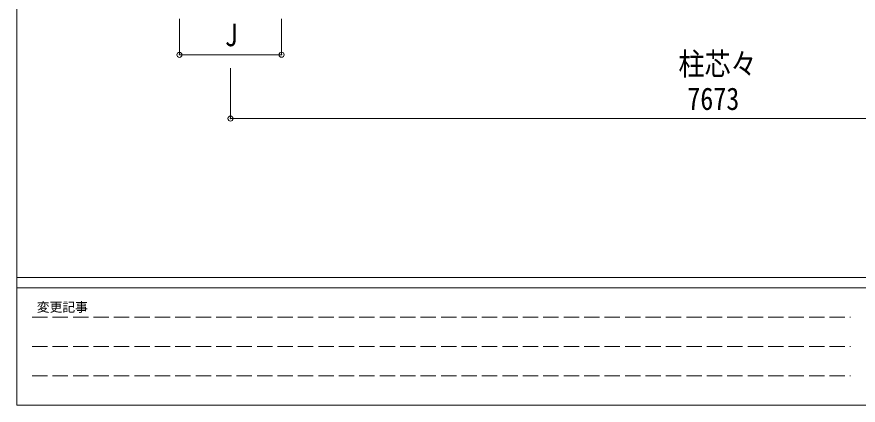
# Model space of a CAD drawing. Units: millimetres, scale not verified. Extents: x -11181 to 11305, y -7804 to 7716.
# Drawn here: x -11181 to -4596, y -7804 to -4760 of the extents above; entities that cross this region are included whole.
import ezdxf
from ezdxf.enums import TextEntityAlignment as Align

# ---------------------------------------------------------------- set-up
doc = ezdxf.new("R2010")
doc.units = ezdxf.units.MM
doc.header["$LTSCALE"] = 40
doc.header["$PDMODE"] = 32
doc.header["$PDSIZE"] = 40
doc.linetypes.add('DASHED3', pattern=[4, 3, -1])
for name, color, linetype, lineweight in [('0-6_PARTS1', 6, 'Continuous', 9), ('0-7_PARTS2', 4, 'Continuous', 9), ('F-0', 7, 'Continuous', 9)]:
    doc.layers.add(name, color=color, linetype=linetype, lineweight=lineweight)
doc.styles.add('ＭＳ ゴシック', font='')
doc.styles.get('ＭＳ ゴシック').set_extended_font_data('MS Gothic')

msp = doc.modelspace()

# ---------------------------------------------------------------- linework, layer by layer
at = {"layer": '0-7_PARTS2', "color": 6}
for p, q in [((-9908.48, -4776.35), (-9908.48, -5057.63)), ((-9108.48, -4776.35), (-9108.48, -5057.63)), ((-9908.48, -5056.63), (-9108.48, -5056.63)), ((-9508.48, -5161.73), (-9508.48, -5556.96)), ((-9508.48, -5555.96), (-9205.37, -5555.96)), ((-2010.48, -5555.96), (-9333.48, -5555.96))]:
    msp.add_line(p, q, dxfattribs=at)
for p in [(-9908.48, -5057.63), (-9108.48, -5056.63), (-9508.48, -5556.96)]:
    msp.add_point(p, dxfattribs=at)
at = {"layer": 'F-0', "color": 5}
for p, q in [((-11180.61, 7716.46), (-11180.61, -7803.54)), ((-11180.61, -6803.54), (10739.39, -6803.54)), ((-11180.61, -6883.54), (7183.72, -6883.54)), ((-11180.61, -7803.54), (10739.39, -7803.54))]:
    msp.add_line(p, q, dxfattribs=at)
at = {"layer": 'F-0', "color": 4, "linetype": 'DASHED3'}
for p, q in [((-11060.61, -7113.54), (-4656.28, -7113.54)), ((-11060.61, -7343.54), (-4656.28, -7343.54)), ((-11060.61, -7573.54), (-4656.28, -7573.54))]:
    msp.add_line(p, q, dxfattribs=at)

# ---------------------------------------------------------------- texts
at = {"layer": '0-6_PARTS1', "color": 7, "style": 'ＭＳ ゴシック', "width": 0.85}
msp.add_text('柱芯々', height=176, dxfattribs=at).set_placement((-6002.61, -5270.26), align=Align.BOTTOM_LEFT)
at = {"layer": '0-7_PARTS2', "color": 7, "style": 'ＭＳ ゴシック', "width": 0.85}
for s, p in [('J', (-9553.36, -5043.13)), ('7673', (-5933.38, -5542.46))]:
    msp.add_text(s, height=176, dxfattribs=at).set_placement(p, align=Align.BOTTOM_LEFT)
at = {"layer": 'F-0', "style": 'ＭＳ ゴシック'}
msp.add_text('変更記事', height=73.31, dxfattribs=at).set_placement((-11024.31, -7093.54), align=Align.BOTTOM_LEFT)

doc.saveas('drawing.dxf')
